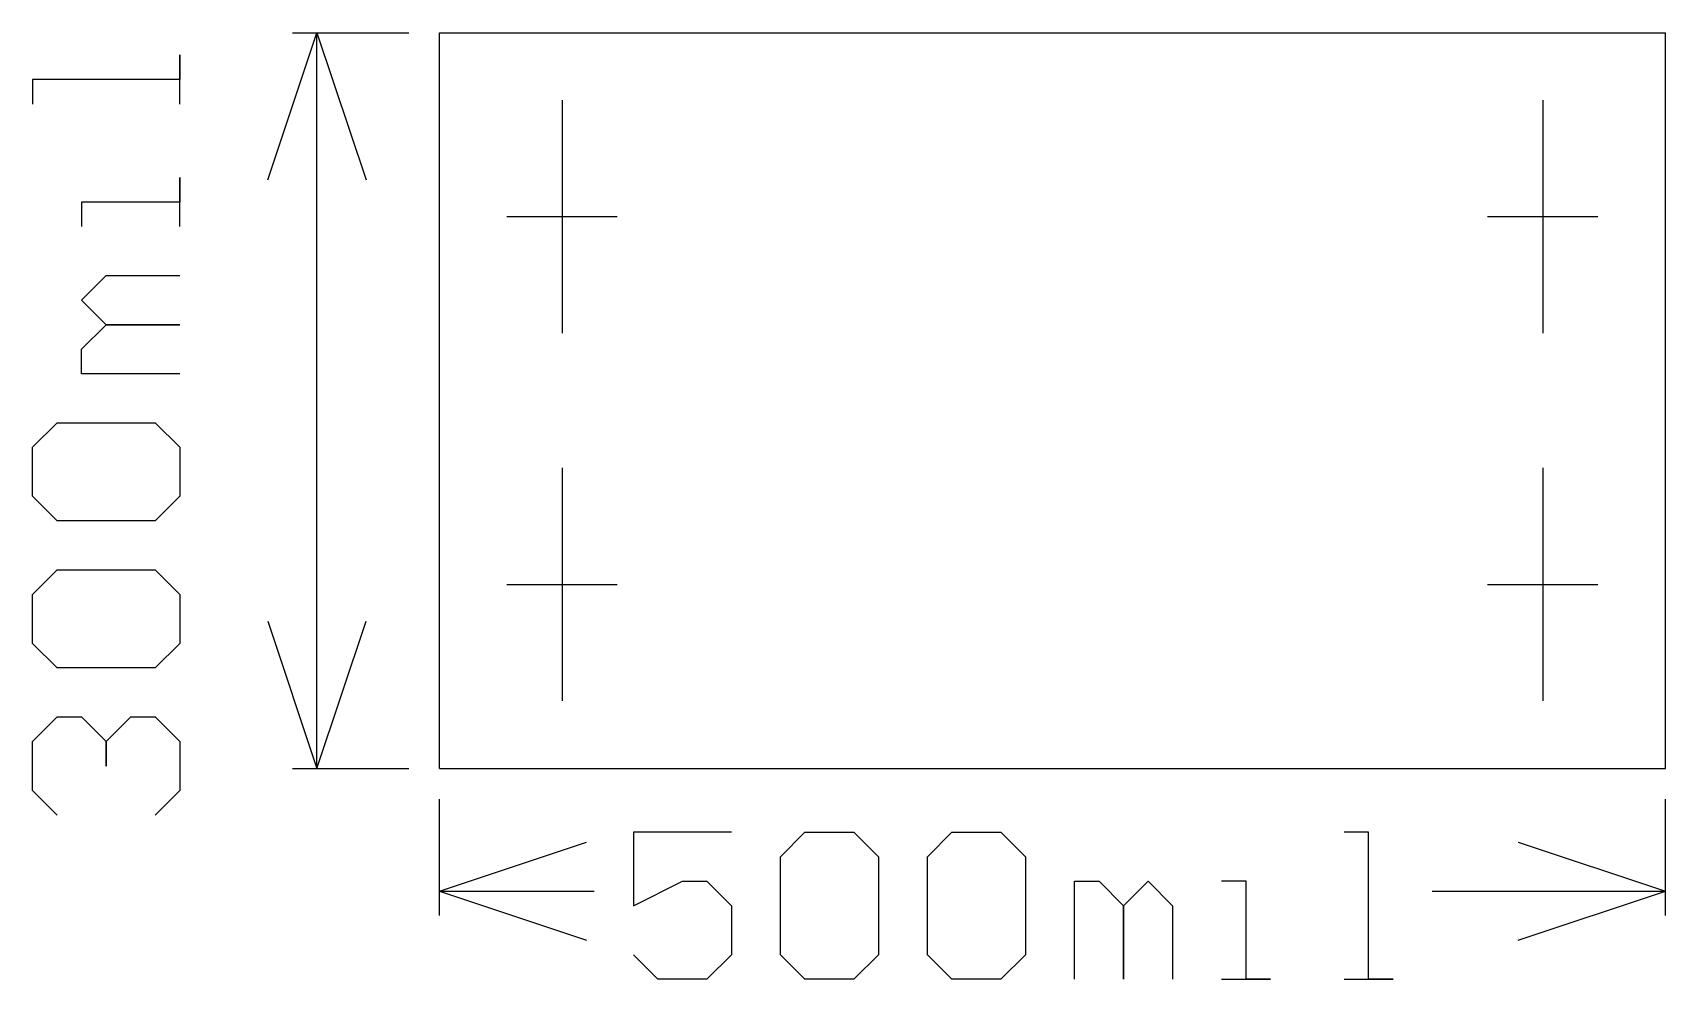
# Model space of a CAD drawing. Header units: inches. Extents: x 7.334 to 8, y 14.914 to 15.3.
import ezdxf

# ---------------------------------------------------------------- set-up
doc = ezdxf.new("R2010")
doc.units = ezdxf.units.IN
doc.header["$MEASUREMENT"] = 0
doc.layers.add('GG1', color=1, linetype='Continuous')

msp = doc.modelspace()

# ---------------------------------------------------------------- linework, layer by layer
at = {"layer": 'GG1', "color": 1}
for p, q in [((7.43, 15.24), (7.45, 15.3)), ((7.44, 15.3), (7.4875, 15.3)), ((7.45, 15.3), (7.47, 15.24)), ((7.45, 15.15), (7.45, 15.3)), ((7.5, 15), (7.5, 15.3)), ((7.5, 15.3), (8, 15.3)), ((8, 15), (8, 15.3)), ((7.394, 15.27091), (7.394, 15.2909)), ((7.394, 15.2909), (7.394, 15.2809)), ((7.394, 15.2809), (7.33402, 15.2809)), ((7.33402, 15.2809), (7.33402, 15.27091)), ((7.55, 15.2725), (7.55, 15.1775)), ((7.95, 15.2725), (7.95, 15.1775)), ((7.394, 15.22092), (7.394, 15.24092)), ((7.394, 15.24092), (7.394, 15.23092)), ((7.394, 15.23092), (7.35401, 15.23092)), ((7.35401, 15.23092), (7.35401, 15.22092)), ((7.5275, 15.225), (7.5725, 15.225)), ((7.9275, 15.225), (7.9725, 15.225)), ((7.35401, 15.19093), (7.36401, 15.20093)), ((7.36401, 15.20093), (7.394, 15.20093)), ((7.36401, 15.18093), (7.35401, 15.19093)), ((7.35401, 15.17094), (7.36401, 15.18093)), ((7.36401, 15.18093), (7.394, 15.18093)), ((7.394, 15.18093), (7.36401, 15.18093)), ((7.35401, 15.16094), (7.35401, 15.17094)), ((7.394, 15.16094), (7.35401, 15.16094)), ((7.45, 15), (7.45, 15.15)), ((7.33402, 15.13095), (7.34402, 15.14095)), ((7.34402, 15.14095), (7.384, 15.14095)), ((7.384, 15.14095), (7.394, 15.13095)), ((7.33402, 15.11096), (7.33402, 15.13095)), ((7.394, 15.13095), (7.394, 15.11096)), ((7.55, 15.1225), (7.55, 15.0275)), ((7.95, 15.1225), (7.95, 15.0275)), ((7.34402, 15.10096), (7.33402, 15.11096)), ((7.394, 15.11096), (7.384, 15.10096)), ((7.384, 15.10096), (7.34402, 15.10096)), ((7.33402, 15.07097), (7.34402, 15.08097)), ((7.34402, 15.08097), (7.384, 15.08097)), ((7.384, 15.08097), (7.394, 15.07097)), ((7.5275, 15.075), (7.5725, 15.075)), ((7.9275, 15.075), (7.9725, 15.075)), ((7.33402, 15.05098), (7.33402, 15.07097)), ((7.394, 15.07097), (7.394, 15.05098)), ((7.43, 15.06), (7.45, 15)), ((7.45, 15), (7.47, 15.06)), ((7.34402, 15.04098), (7.33402, 15.05098)), ((7.394, 15.05098), (7.384, 15.04098)), ((7.384, 15.04098), (7.34402, 15.04098)), ((7.33402, 15.01099), (7.34402, 15.02099)), ((7.34402, 15.02099), (7.35401, 15.02099)), ((7.35401, 15.02099), (7.36401, 15.01099)), ((7.36401, 15.01099), (7.37401, 15.02099)), ((7.37401, 15.02099), (7.384, 15.02099)), ((7.384, 15.02099), (7.394, 15.01099)), ((7.33402, 14.991), (7.33402, 15.01099)), ((7.36401, 15.01099), (7.36401, 15.00099)), ((7.36401, 15.00099), (7.36401, 15.01099)), ((7.394, 15.01099), (7.394, 14.991)), ((7.44, 15), (7.4875, 15)), ((7.5, 15), (8, 15)), ((7.34402, 14.981), (7.33402, 14.991)), ((7.394, 14.991), (7.384, 14.981)), ((7.5, 14.94), (7.5, 14.9875)), ((8, 14.94), (8, 14.9875)), ((7.61904, 14.97399), (7.57905, 14.97399)), ((7.57905, 14.97399), (7.57905, 14.944)), ((7.63903, 14.96399), (7.64903, 14.97399)), ((7.64903, 14.97399), (7.66902, 14.97399)), ((7.66902, 14.97399), (7.67902, 14.96399)), ((7.69901, 14.96399), (7.70901, 14.97399)), ((7.70901, 14.97399), (7.729, 14.97399)), ((7.729, 14.97399), (7.739, 14.96399)), ((7.87895, 14.97399), (7.86896, 14.97399)), ((7.87895, 14.91401), (7.87895, 14.97399)), ((7.5, 14.95), (7.56, 14.97)), ((7.94, 14.97), (8, 14.95)), ((7.63903, 14.92401), (7.63903, 14.96399)), ((7.67902, 14.96399), (7.67902, 14.92401)), ((7.69901, 14.92401), (7.69901, 14.96399)), ((7.739, 14.96399), (7.739, 14.92401)), ((7.57905, 14.944), (7.59904, 14.954)), ((7.59904, 14.954), (7.60904, 14.954)), ((7.60904, 14.954), (7.61904, 14.944)), ((7.75899, 14.91401), (7.75899, 14.954)), ((7.75899, 14.954), (7.76899, 14.954)), ((7.76899, 14.954), (7.77899, 14.944)), ((7.77899, 14.944), (7.78898, 14.954)), ((7.78898, 14.954), (7.79898, 14.944)), ((7.82897, 14.954), (7.81897, 14.954)), ((7.82897, 14.91401), (7.82897, 14.954)), ((7.5, 14.95), (7.56, 14.93)), ((7.5, 14.95), (7.56305, 14.95)), ((7.90495, 14.95), (8, 14.95)), ((7.94, 14.93), (8, 14.95)), ((7.61904, 14.944), (7.61904, 14.92401)), ((7.77899, 14.944), (7.77899, 14.91401)), ((7.77899, 14.91401), (7.77899, 14.944)), ((7.79898, 14.944), (7.79898, 14.91401)), ((7.58905, 14.91401), (7.57905, 14.92401)), ((7.61904, 14.92401), (7.60904, 14.91401)), ((7.64903, 14.91401), (7.63903, 14.92401)), ((7.67902, 14.92401), (7.66902, 14.91401)), ((7.70901, 14.91401), (7.69901, 14.92401)), ((7.739, 14.92401), (7.729, 14.91401)), ((7.60904, 14.91401), (7.58905, 14.91401)), ((7.66902, 14.91401), (7.64903, 14.91401)), ((7.729, 14.91401), (7.70901, 14.91401)), ((7.81897, 14.91401), (7.83897, 14.91401)), ((7.83897, 14.91401), (7.82897, 14.91401)), ((7.86896, 14.91401), (7.88895, 14.91401)), ((7.88895, 14.91401), (7.87895, 14.91401))]:
    msp.add_line(p, q, dxfattribs=at)

doc.saveas('drawing.dxf')
